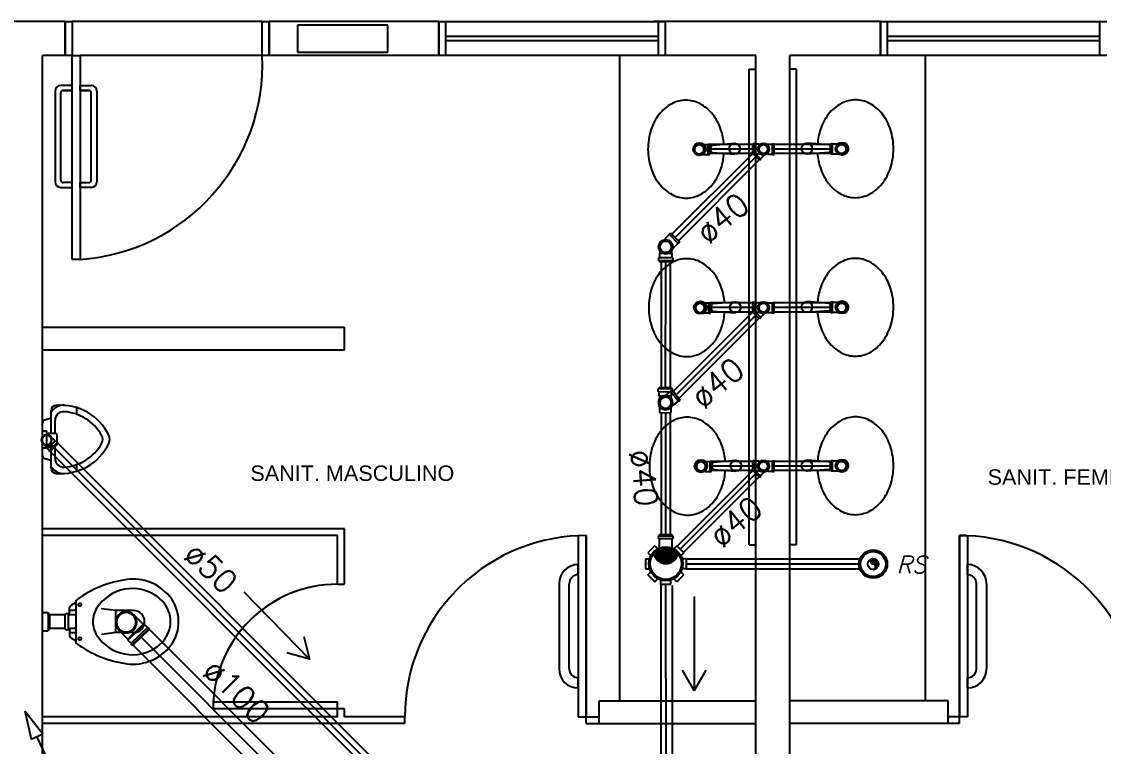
# Model space of a CAD drawing. Extents: x 411.9 to 506.5, y 66.1 to 116.3.
# Drawn here: x 433.139 to 437.916, y 77.965 to 81.166 of the extents above; entities that cross this region are included whole.
import ezdxf
from ezdxf.enums import TextEntityAlignment as Align

# ---------------------------------------------------------------- set-up
doc = ezdxf.new("R2010")
doc.units = 0
doc.header["$LTSCALE"] = 0.005
doc.layers.get('0').update_dxf_attribs({"linetype": 'CONTINUOUS'})
for name, color, linetype in [('A-PAREDE', 5, 'CONTINUOUS'), ('A-TEXTO', 3, 'CONTINUOUS'), ('ARQ-PIS-VISTA', 8, 'CONTINUOUS'), ('EIXOS', 1, 'CONTINUOUS'), ('ESGOTO', 3, 'CONTINUOUS'), ('Estr-Met-PILARES', 3, 'CONTINUOUS'), ('H-ESGOTO', 3, 'CONTINUOUS'), ('LEGENDA', 7, 'CONTINUOUS'), ('TUB-ESGOTO', 7, 'CONTINUOUS')]:
    doc.layers.add(name, color=color, linetype=linetype)
doc.styles.add('ARCAD1', font='romans.shx')
doc.styles.add('ESC-50-A20', font='arial.ttf', dxfattribs={"height": 0.1})
doc.styles.get("Standard").update_dxf_attribs({"font": 'simplex.shx'})

# ---------------------------------------------------------------- blocks, each defined once
blk = doc.blocks.new('BL.SERVIÇO1')
at = {"layer": 'ARQ-PIS-VISTA', "color": 251}
for p, q in [((10.15, -2.45), (9.8, -2.45)), ((10.15, -2.6), (10.15, -2.45)), ((10.15, -2.6), (10.15, -2.45)), ((10.15, -2.45), (10.18, -2.45)), ((10.15, -2.45), (10.15, -2.6)), ((11.02, -2.45), (10.18, -2.45)), ((10.18, -2.45), (10.18, -2.6)), ((11.02, -2.6), (11.02, -2.45)), ((11.02, -2.45), (11.05, -2.45)), ((11.05, -2.6), (11.05, -2.45)), ((11.8, -2.45), (11.05, -2.45)), ((11.05, -2.45), (11.05, -2.6)), ((11.05, -2.45), (11.05, -2.6)), ((11.575, -2.465), (11.175, -2.465)), ((11.175, -2.465), (11.175, -2.585)), ((11.575, -2.585), (11.575, -2.465)), ((11.8, -2.45), (11.8, -2.6)), ((11.8, -2.6), (11.8, -2.45)), ((11.8, -2.45), (11.83, -2.45)), ((11.8, -2.45), (11.8, -2.6)), ((11.83, -2.45), (11.83, -2.6)), ((11.83, -2.45), (12.77, -2.45)), ((12.8, -2.45), (12.75, -2.45)), ((12.77, -2.6), (12.77, -2.45)), ((12.77, -2.45), (12.8, -2.45)), ((13.75, -2.45), (12.8, -2.45)), ((12.8, -2.45), (12.8, -2.6)), ((12.8, -2.45), (12.8, -2.6)), ((12.8, -2.45), (12.8, -2.6)), ((12.8, -2.45), (12.8, -2.6)), ((13.75, -2.45), (13.75, -2.6)), ((13.75, -2.6), (13.75, -2.45)), ((13.75, -2.45), (13.78, -2.45)), ((13.75, -2.45), (13.75, -2.6)), ((13.78, -2.45), (13.78, -2.6)), ((13.78, -2.45), (14.72, -2.45)), ((14.72, -2.6), (14.72, -2.45)), ((14.72, -2.45), (14.75, -2.45)), ((12.77, -2.5151), (11.8304, -2.5151)), ((14.72, -2.5151), (13.7804, -2.5151)), ((12.77, -2.5351), (11.8304, -2.5351)), ((14.72, -2.5351), (13.7804, -2.5351)), ((10.05, -7.05), (10.05, -2.6)), ((10.15, -2.6), (10.05, -2.6)), ((10.15, -2.6), (10.05, -2.6)), ((10.18, -2.6), (10.15, -2.6)), ((10.18, -3.5), (10.18, -2.6)), ((10.18, -2.6), (10.215, -2.6)), ((11.02, -2.6), (10.215, -2.6)), ((10.215, -2.6), (10.215, -3.5)), ((11.05, -2.6), (11.02, -2.6)), ((11.8, -2.6), (11.05, -2.6)), ((11.175, -2.585), (11.575, -2.585)), ((11.83, -2.6), (11.8, -2.6)), ((12.77, -2.6), (11.83, -2.6)), ((12.6, -5.45), (12.6, -2.6)), ((12.8, -2.6), (12.77, -2.6)), ((13.2, -2.6), (12.8, -2.6)), ((13.2, -7.05), (13.2, -2.6)), ((13.35, -7.05), (13.35, -2.6)), ((13.75, -2.6), (13.35, -2.6)), ((13.78, -2.6), (13.75, -2.6)), ((14.72, -2.6), (13.78, -2.6)), ((13.95, -5.45), (13.95, -2.6)), ((14.75, -2.6), (14.72, -2.6)), ((13.17, -4.7601), (13.17, -2.6601)), ((13.17, -2.6601), (13.2, -2.6601)), ((13.38, -2.6601), (13.35, -2.6601)), ((13.38, -4.7601), (13.38, -2.6601)), ((10.105, -2.7571), (10.105, -3.1571)), ((10.105, -2.7571), (10.105, -3.1571)), ((10.18, -2.7321), (10.13, -2.7321)), ((10.18, -2.7321), (10.13, -2.7321)), ((10.13, -3.1505), (10.13, -2.7636)), ((10.13, -3.1505), (10.13, -2.7636)), ((10.18, -2.7536), (10.14, -2.7536)), ((10.14, -2.7536), (10.18, -2.7536)), ((10.18, -2.7536), (10.14, -2.7536)), ((10.14, -2.7536), (10.18, -2.7536)), ((10.18, -2.7536), (10.18, -2.7321)), ((10.18, -2.7536), (10.18, -2.7321)), ((10.215, -2.7536), (10.215, -2.7321)), ((10.215, -2.7321), (10.265, -2.7321)), ((10.215, -2.7536), (10.215, -2.7321)), ((10.215, -2.7321), (10.265, -2.7321)), ((10.215, -2.7536), (10.255, -2.7536)), ((10.255, -2.7536), (10.215, -2.7536)), ((10.215, -2.7536), (10.255, -2.7536)), ((10.255, -2.7536), (10.215, -2.7536)), ((10.265, -3.1505), (10.265, -2.7636)), ((10.265, -3.1505), (10.265, -2.7636)), ((10.29, -2.7571), (10.29, -3.1571)), ((10.29, -2.7571), (10.29, -3.1571)), ((13.0011, -3.0206), (13.001, -3.0034)), ((13.0083, -2.9954), (13.106, -2.9874)), ((13.5232, -2.9942), (13.4255, -2.9867)), ((13.5305, -3.0194), (13.5305, -3.0022)), ((13.0085, -3.0285), (13.1062, -3.0354)), ((13.5231, -3.0274), (13.4254, -3.0347)), ((10.13, -3.1821), (10.18, -3.1821)), ((10.13, -3.1821), (10.18, -3.1821)), ((10.18, -3.1605), (10.14, -3.1605)), ((10.18, -3.1605), (10.14, -3.1605)), ((10.18, -3.1821), (10.18, -3.1605)), ((10.18, -3.1821), (10.18, -3.1605)), ((10.215, -3.1821), (10.215, -3.1605)), ((10.215, -3.1605), (10.255, -3.1605)), ((10.215, -3.1821), (10.215, -3.1605)), ((10.215, -3.1605), (10.255, -3.1605)), ((10.265, -3.1821), (10.215, -3.1821)), ((10.265, -3.1821), (10.215, -3.1821)), ((10.215, -3.5), (10.18, -3.5)), ((13.0042, -3.7206), (13.0041, -3.7034)), ((13.0114, -3.6954), (13.1091, -3.6874)), ((13.5232, -3.6942), (13.4255, -3.6867)), ((13.5305, -3.7194), (13.5305, -3.7022)), ((13.0116, -3.7285), (13.1093, -3.7354)), ((13.5231, -3.7274), (13.4254, -3.7347)), ((10.05, -3.8), (11.3829, -3.8)), ((11.3829, -3.9), (11.3829, -3.8)), ((10.05, -3.9), (11.3829, -3.9)), ((10.0503, -4.1197), (10.05, -4.1197)), ((10.2, -4.1544), (10.2, -4.184)), ((10.0875, -4.2012), (10.0594, -4.2097)), ((10.0875, -4.2669), (10.0875, -4.1675)), ((10.1051, -4.2669), (10.1051, -4.21)), ((10.05, -4.2575), (10.0688, -4.2575)), ((10.0688, -4.3325), (10.0688, -4.2575)), ((10.0688, -4.2669), (10.1038, -4.2669)), ((10.1138, -4.3131), (10.1138, -4.2769)), ((10.05, -4.3325), (10.0688, -4.3325)), ((10.0688, -4.3231), (10.1038, -4.3231)), ((10.0875, -4.4225), (10.0875, -4.3231)), ((10.1051, -4.38), (10.1051, -4.3231)), ((10.0875, -4.3887), (10.0594, -4.3803)), ((13.0145, -4.3954), (13.1121, -4.3874)), ((13.5232, -4.3942), (13.4255, -4.3867)), ((10.2, -4.4075), (10.2, -4.4356)), ((13.0072, -4.4206), (13.0071, -4.4034)), ((13.0147, -4.4285), (13.1124, -4.4354)), ((13.5231, -4.4274), (13.4254, -4.4347)), ((13.5305, -4.4194), (13.5305, -4.4022)), ((11.3829, -4.69), (10.05, -4.69)), ((11.3529, -4.72), (10.05, -4.72)), ((11.3529, -4.72), (10.05, -4.72)), ((11.3529, -4.9345), (11.3529, -4.72)), ((11.3829, -4.9345), (11.3829, -4.69)), ((12.45, -4.72), (12.4157, -4.7207)), ((12.4157, -4.7207), (12.4157, -5.52)), ((12.45, -4.72), (12.45, -5.52)), ((12.45, -5.55), (12.45, -4.72)), ((14.1, -5.55), (14.1, -4.72)), ((14.1, -4.72), (14.1, -5.52)), ((14.1, -4.72), (14.13, -4.72)), ((14.13, -4.72), (14.1, -4.72)), ((14.13, -4.72), (14.13, -4.7206)), ((14.1343, -4.7207), (14.1343, -5.52)), ((13.17, -4.7601), (13.2, -4.7601)), ((13.38, -4.7601), (13.35, -4.7601)), ((12.4157, -4.8929), (12.4157, -4.8479)), ((12.4157, -4.8479), (12.4157, -4.8479)), ((14.1343, -4.8929), (14.1343, -4.8479)), ((14.1343, -4.8479), (14.1343, -4.8479)), ((11.3529, -4.9345), (11.3829, -4.9345)), ((12.3307, -4.9329), (12.3307, -5.3079)), ((12.3757, -5.3079), (12.3757, -4.9329)), ((14.1743, -5.3079), (14.1743, -4.9329)), ((14.2193, -4.9329), (14.2193, -5.3079)), ((10.196, -5.0142), (10.196, -5.0111)), ((10.196, -5.0142), (10.196, -5.1855)), ((10.05, -5.0598), (10.073, -5.0598)), ((10.075, -5.0618), (10.075, -5.0648)), ((10.1691, -5.0699), (10.1691, -5.0374)), ((10.196, -5.0501), (10.1691, -5.0501)), ((10.311, -5.0436), (10.3093, -5.0413)), ((10.3729, -5.0512), (10.311, -5.0436)), ((10.4515, -5.0512), (10.3729, -5.0512)), ((10.3729, -5.1485), (10.3729, -5.0512)), ((10.075, -5.0648), (10.075, -5.1348)), ((10.075, -5.0648), (10.078, -5.0648)), ((10.08, -5.0668), (10.08, -5.1328)), ((10.15, -5.0699), (10.08, -5.0699)), ((10.15, -5.1297), (10.15, -5.07)), ((10.1691, -5.0699), (10.1639, -5.0699)), ((10.1639, -5.1297), (10.1639, -5.07)), ((10.196, -5.0699), (10.1691, -5.0699)), ((10.05, -5.1398), (10.073, -5.1398)), ((10.075, -5.1348), (10.075, -5.1378)), ((10.075, -5.1348), (10.078, -5.1348)), ((10.15, -5.1298), (10.08, -5.1298)), ((10.1691, -5.1298), (10.1639, -5.1298)), ((10.196, -5.1298), (10.1691, -5.1298)), ((10.1691, -5.1298), (10.1691, -5.1622)), ((10.196, -5.1496), (10.1691, -5.1496)), ((10.311, -5.156), (10.3093, -5.1583)), ((10.3729, -5.1485), (10.311, -5.156)), ((10.4515, -5.1485), (10.3729, -5.1485)), ((10.196, -5.1855), (10.196, -5.1885)), ((12.4157, -5.3929), (12.4157, -5.3479)), ((14.1343, -5.3929), (14.1343, -5.3479)), ((12.4157, -5.3929), (12.4157, -5.3929)), ((14.1343, -5.3929), (14.1343, -5.3929)), ((10.8029, -5.4545), (11.3529, -5.4545)), ((11.3829, -5.4845), (10.8029, -5.4845)), ((11.3529, -5.52), (11.3529, -5.4545)), ((11.3529, -5.52), (11.3529, -5.4545)), ((11.3529, -5.52), (11.3529, -5.4845)), ((11.3829, -5.52), (11.3829, -5.4845)), ((12.5085, -5.45), (13.2, -5.45)), ((12.5085, -5.55), (12.5085, -5.45)), ((14.05, -5.45), (13.35, -5.45)), ((14.05, -5.55), (14.05, -5.45)), ((11.3529, -5.52), (10.05, -5.52)), ((11.65, -5.52), (11.3829, -5.52)), ((11.65, -5.55), (11.65, -5.52)), ((12.4157, -5.52), (12.45, -5.52)), ((12.45, -5.52), (12.5085, -5.52)), ((14.1, -5.52), (14.05, -5.52)), ((14.1343, -5.52), (14.1, -5.52)), ((11.65, -5.55), (10.05, -5.55)), ((12.45, -5.55), (12.5085, -5.55)), ((12.5, -5.55), (13.2, -5.55)), ((14.05, -5.55), (13.35, -5.55)), ((14.1, -5.55), (14.0415, -5.55))]:
    blk.add_line(p, q, dxfattribs=at)
for centre, radius in [((12.9514, -3.0128), 0.0278), ((13.1061, -3.0114), 0.024), ((13.4254, -3.0107), 0.024), ((13.5802, -3.0114), 0.0278), ((12.9545, -3.7128), 0.0278), ((13.1092, -3.7114), 0.024), ((13.4254, -3.7107), 0.024), ((13.5802, -3.7114), 0.0278), ((12.9576, -4.4128), 0.0278), ((13.1123, -4.4114), 0.024), ((13.4254, -4.4107), 0.024), ((13.5802, -4.4114), 0.0278), ((10.2141, -5.0248), 0.00682), ((10.2141, -5.1748), 0.00682)]:
    blk.add_circle(centre, radius, dxfattribs=at)
for centre, radius, start, end in [((10.1571, -2.6382), 0.8637, 273.841, 2.5373), ((10.13, -2.7571), 0.025, 90, 180), ((10.13, -2.7571), 0.025, 90, 180), ((10.14, -2.7636), 0.01, 90, 180), ((10.14, -2.7636), 0.01, 90, 180), ((10.255, -2.7636), 0.01, 360, 90), ((10.255, -2.7636), 0.01, 360, 90), ((10.265, -2.7571), 0.025, 0, 90), ((10.265, -2.7571), 0.025, 0, 90), ((12.9132, -2.9693), 0.1779, 118.3858, 142.4757), ((12.8913, -2.9288), 0.1318, 90.3301, 118.3858), ((12.8913, -2.9288), 0.1318, 62.2745, 90.3301), ((12.8699, -2.9696), 0.1779, 38.1845, 62.2745), ((13.6615, -2.9678), 0.1779, 117.9779, 142.0679), ((13.6399, -2.9272), 0.1318, 89.9223, 117.9779), ((13.6399, -2.9272), 0.1318, 61.8667, 89.9223), ((13.6182, -2.9678), 0.1779, 37.7767, 61.8667), ((12.9474, -2.9956), 0.221, 142.4757, 162.4853), ((12.836, -2.9962), 0.221, 18.1749, 38.1845), ((13.6955, -2.9943), 0.221, 142.0679, 162.0775), ((13.5841, -2.9942), 0.221, 17.7671, 37.7767), ((13.001, -3.0125), 0.2773, 162.4853, 180.3301), ((12.7825, -3.0138), 0.2773, 4.6632, 18.1749), ((13.749, -3.0116), 0.2773, 162.0775, 175.5892), ((13.5305, -3.0113), 0.2773, 359.9223, 17.7671), ((13.009, -3.0033), 0.008, 94.6837, 180.3301), ((13.5225, -3.0022), 0.008, 359.9223, 85.5687), ((13.001, -3.0125), 0.2773, 180.3301, 198.1749), ((13.0091, -3.0205), 0.008, 180.3301, 265.9766), ((12.7825, -3.0138), 0.2773, 342.4853, 356.218), ((13.749, -3.0116), 0.2773, 184.0344, 197.7671), ((13.5225, -3.0194), 0.008, 274.2759, 359.9223), ((13.5305, -3.0113), 0.2773, 342.0775, 359.9223), ((12.9476, -3.0301), 0.221, 198.1749, 218.1845), ((12.8362, -3.0307), 0.221, 322.4757, 342.4853), ((13.6954, -3.0288), 0.221, 197.7671, 217.7767), ((13.5841, -3.0287), 0.221, 322.0679, 342.0775), ((10.14, -3.1505), 0.01, 180, 270), ((10.14, -3.1505), 0.01, 180, 270), ((10.255, -3.1505), 0.01, 270, 0), ((10.255, -3.1505), 0.01, 270, 0), ((10.13, -3.1571), 0.025, 180, 270), ((10.13, -3.1571), 0.025, 180, 270), ((10.265, -3.1571), 0.025, 270, 360), ((10.265, -3.1571), 0.025, 270, 0), ((12.9137, -3.0567), 0.1779, 218.1845, 242.2745), ((12.8704, -3.057), 0.1779, 298.3858, 322.4757), ((13.6614, -3.0552), 0.1779, 217.7767, 241.8667), ((13.6181, -3.0552), 0.1779, 297.9779, 322.0679), ((12.8923, -3.0975), 0.1318, 242.2745, 270.3301), ((12.8923, -3.0975), 0.1318, 270.3301, 298.3858), ((13.6397, -3.0958), 0.1318, 241.8667, 269.9223), ((13.6397, -3.0958), 0.1318, 269.9223, 297.9779), ((12.9163, -3.6693), 0.1779, 118.3858, 142.4757), ((12.8944, -3.6288), 0.1318, 90.3301, 118.3858), ((12.8944, -3.6288), 0.1318, 62.2745, 90.3301), ((12.873, -3.6696), 0.1779, 38.1845, 62.2745), ((13.6615, -3.6678), 0.1779, 117.9779, 142.0679), ((13.6399, -3.6272), 0.1318, 89.9223, 117.9779), ((13.6399, -3.6272), 0.1318, 61.8667, 89.9223), ((13.6182, -3.6678), 0.1779, 37.7767, 61.8667), ((12.9504, -3.6956), 0.221, 142.4757, 162.4853), ((12.8391, -3.6962), 0.221, 18.1749, 38.1845), ((13.6955, -3.6943), 0.221, 142.0679, 162.0775), ((13.5841, -3.6942), 0.221, 17.7671, 37.7767), ((13.0041, -3.7125), 0.2773, 162.4853, 180.3301), ((12.7856, -3.7138), 0.2773, 4.6632, 18.1749), ((13.749, -3.7116), 0.2773, 162.0775, 175.5892), ((13.5305, -3.7113), 0.2773, 359.9223, 17.7671), ((13.0041, -3.7125), 0.2773, 180.3301, 198.1749), ((13.0121, -3.7033), 0.008, 94.6837, 180.3301), ((13.0122, -3.7205), 0.008, 180.3301, 265.9766), ((13.5225, -3.7194), 0.008, 274.2759, 359.9223), ((13.5225, -3.7022), 0.008, 359.9223, 85.5687), ((13.5305, -3.7113), 0.2773, 342.0775, 359.9223), ((12.7856, -3.7138), 0.2773, 342.4853, 356.218), ((13.749, -3.7116), 0.2773, 184.0344, 197.7671), ((12.9506, -3.7301), 0.221, 198.1749, 218.1845), ((12.8393, -3.7307), 0.221, 322.4757, 342.4853), ((13.6954, -3.7288), 0.221, 197.7671, 217.7767), ((13.5841, -3.7287), 0.221, 322.0679, 342.0775), ((12.9168, -3.7567), 0.1779, 218.1845, 242.2745), ((12.8735, -3.757), 0.1779, 298.3858, 322.4757), ((13.6614, -3.7552), 0.1779, 217.7767, 241.8667), ((13.6181, -3.7552), 0.1779, 297.9779, 322.0679), ((12.8953, -3.7975), 0.1318, 242.2745, 270.3301), ((12.8953, -3.7975), 0.1318, 270.3301, 298.3858), ((13.6397, -3.7958), 0.1318, 241.8667, 269.9223), ((13.6397, -3.7958), 0.1318, 269.9223, 297.9779), ((10.1426, -4.21), 0.0656, 86.1308, 147.0588), ((10.11, -4.1675), 0.0225, 90, 180), ((10.1312, -4.3781), 0.234, 25.0023, 95.2001), ((10.1426, -4.21), 0.0375, 86.1308, 180), ((10.1312, -4.3781), 0.2059, 29.554, 86.1308), ((12.8975, -4.3288), 0.1318, 90.3301, 118.3858), ((12.8975, -4.3288), 0.1318, 62.2745, 90.3301), ((13.6399, -4.3272), 0.1318, 89.9223, 117.9779), ((13.6399, -4.3272), 0.1318, 61.8667, 89.9223), ((10.0631, -4.2223), 0.0131, 106.6992, 180), ((12.9193, -4.3693), 0.1779, 118.3858, 142.4757), ((12.876, -4.3696), 0.1779, 38.1845, 62.2745), ((13.6615, -4.3678), 0.1779, 117.9779, 142.0679), ((13.6182, -4.3678), 0.1779, 37.7767, 61.8667), ((10.1038, -4.2769), 0.01, 0, 90), ((10.2777, -4.295), 0.0375, 330.446, 29.554), ((10.3093, -4.295), 0.0375, 334.9977, 25.0023), ((12.9535, -4.3956), 0.221, 142.4757, 162.4853), ((12.8422, -4.3962), 0.221, 18.1749, 38.1845), ((13.6955, -4.3943), 0.221, 142.0679, 162.0775), ((13.5841, -4.3942), 0.221, 17.7671, 37.7767), ((10.1038, -4.3131), 0.01, 270, 0), ((10.1312, -4.2119), 0.234, 264.7999, 334.9977), ((10.1312, -4.2119), 0.2059, 273.8692, 330.446), ((13.0072, -4.4125), 0.2773, 162.4853, 180.3301), ((12.7887, -4.4138), 0.2773, 4.6632, 18.1749), ((13.749, -4.4116), 0.2773, 162.0775, 175.5892), ((13.5305, -4.4113), 0.2773, 359.9223, 17.7671), ((10.0631, -4.3677), 0.0131, 180, 253.3008), ((10.1426, -4.38), 0.0375, 180, 273.8692), ((13.0151, -4.4033), 0.008, 94.6837, 180.3301), ((13.5225, -4.4022), 0.008, 359.9223, 85.5687), ((10.1426, -4.38), 0.0656, 212.9412, 273.8692), ((10.11, -4.4225), 0.0225, 180, 270), ((13.0072, -4.4125), 0.2773, 180.3301, 198.1749), ((13.0152, -4.4205), 0.008, 180.3301, 265.9766), ((12.7887, -4.4138), 0.2773, 342.4853, 356.218), ((13.749, -4.4116), 0.2773, 184.0344, 197.7671), ((13.5225, -4.4194), 0.008, 274.2759, 359.9223), ((13.5305, -4.4113), 0.2773, 342.0775, 359.9223), ((12.9537, -4.4301), 0.221, 198.1749, 218.1845), ((12.8424, -4.4307), 0.221, 322.4757, 342.4853), ((13.6954, -4.4288), 0.221, 197.7671, 217.7767), ((13.5841, -4.4287), 0.221, 322.0679, 342.0775), ((12.9198, -4.4567), 0.1779, 218.1845, 242.2745), ((12.8765, -4.4569), 0.1779, 298.3858, 322.4757), ((13.6614, -4.4552), 0.1779, 217.7767, 241.8667), ((13.6181, -4.4552), 0.1779, 297.9779, 322.0679), ((12.8984, -4.4975), 0.1318, 242.2745, 270.3301), ((12.8984, -4.4975), 0.1318, 270.3301, 298.3858), ((13.6397, -4.4958), 0.1318, 241.8667, 269.9223), ((13.6397, -4.4958), 0.1318, 269.9223, 297.9779), ((12.45, -5.52), 0.8, 92.1491, 180), ((14.1, -5.52), 0.8, 0, 87.8509), ((12.4157, -4.9329), 0.085, 90, 180), ((14.1343, -4.9329), 0.085, 0, 90), ((10.4864, -5.3935), 0.4837, 97.6805, 126.2423), ((10.4496, -5.1203), 0.2081, 39.1021, 97.6805), ((12.4157, -4.9329), 0.04, 90, 180), ((14.1343, -4.9329), 0.04, 0, 90), ((10.4466, -5.1403), 0.1866, 54.2515, 147.3201), ((11.3529, -5.4845), 0.55, 90, 180), ((11.3529, -5.4845), 0.55, 90, 176.8732), ((10.4544, -5.4153), 0.4771, 122.7818, 126.1604), ((10.2051, -5.0111), 0.00909, 121.0175, 180), ((10.4626, -5.118), 0.1592, 41.3299, 54.2515), ((10.4833, -5.0998), 0.1317, 0, 41.3299), ((10.4768, -5.0998), 0.174, 323.1119, 39.5233), ((10.073, -5.0618), 0.002, 0, 90), ((10.157, -5.07), 0.00697, 0, 180), ((10.1782, -5.0374), 0.00909, 126.1604, 180), ((10.3835, -5.0998), 0.1117, 147.3201, 180), ((10.4515, -5.0998), 0.0486, 270, 90), ((10.078, -5.0668), 0.002, 0, 90), ((10.3835, -5.0998), 0.1117, 180, 212.6799), ((10.4833, -5.0998), 0.1317, 318.6701, 0), ((10.073, -5.1378), 0.002, 270, 0), ((10.078, -5.1328), 0.002, 270, 0), ((10.157, -5.1297), 0.00697, 180, 0), ((10.1782, -5.1622), 0.00909, 180, 233.8396), ((10.4544, -4.7844), 0.4771, 233.8396, 237.2182), ((10.2051, -5.1885), 0.00909, 180, 233.6642), ((10.4864, -4.8063), 0.4837, 233.6546, 262.3195), ((10.4466, -5.0594), 0.1866, 212.6799, 305.7485), ((10.4496, -5.0794), 0.2081, 262.3195, 323.1119), ((10.4626, -5.0817), 0.1592, 305.7485, 318.6701), ((12.4157, -5.3079), 0.085, 180, 270), ((12.4157, -5.3079), 0.04, 180, 270), ((14.1343, -5.3079), 0.085, 270, 360), ((14.1343, -5.3079), 0.04, 270, 360)]:
    blk.add_arc(centre, radius, start, end, dxfattribs=at)
at = {"layer": 'ARQ-PIS-VISTA', "color": 251, "style": 'ESC-50-A20'}
for s, p in [('SANIT. MASCULINO', (10.9674, -4.4784)), ('SANIT. FEMININO', (14.2239, -4.4954))]:
    blk.add_text(s, height=0.068267, dxfattribs=at).set_placement(p)
blk = doc.blocks.new('*X11')
at = {"color": 0, "linetype": 'Continuous'}
for p, q in [((130.9, 144.4), (189.6, 144.4)), ((132, 146.2), (188.8, 146.2)), ((133.1, 148.1), (188, 148.1)), ((134.3, 150), (187.1, 150)), ((135.6, 151.9), (186.2, 151.9)), ((137.1, 153.8), (185.2, 153.8)), ((138.7, 155.6), (184.1, 155.6)), ((140.5, 157.5), (182.9, 157.5)), ((142.5, 159.4), (181.7, 159.4)), ((144.7, 161.2), (180.3, 161.2)), ((147.2, 163.1), (178.9, 163.1)), ((150, 165), (177.3, 165)), ((153.2, 166.9), (175.6, 166.9)), ((157.2, 168.8), (173.8, 168.8)), ((162.2, 170.6), (171.9, 170.6)), ((125, 121.9), (194, 121.9)), ((125, 120), (194, 120)), ((125, 118.1), (194, 118.1)), ((125.1, 123.8), (193.9, 123.8)), ((125.1, 116.2), (193.9, 116.2)), ((125.3, 125.6), (193.8, 125.6)), ((125.3, 114.4), (193.8, 114.4)), ((125.5, 127.5), (193.6, 127.5)), ((125.5, 112.5), (193.6, 112.5)), ((125.8, 129.4), (193.4, 129.4)), ((125.8, 110.6), (193.4, 110.6)), ((126.2, 131.2), (193.1, 131.2)), ((126.2, 108.8), (193.1, 108.8)), ((126.6, 133.1), (192.7, 133.1)), ((126.6, 106.9), (192.7, 106.9)), ((127.2, 135), (192.3, 135)), ((127.2, 105), (192.3, 105)), ((127.8, 136.9), (191.9, 136.9)), ((127.8, 103.1), (191.9, 103.1)), ((128.4, 138.8), (191.4, 138.8)), ((128.4, 101.2), (191.4, 101.2)), ((129.2, 140.6), (190.8, 140.6)), ((129.2, 99.4), (190.8, 99.4)), ((130, 142.5), (190.2, 142.5)), ((130, 97.5), (190.2, 97.5)), ((130.9, 95.6), (189.6, 95.6)), ((132, 93.8), (188.8, 93.8)), ((133.1, 91.9), (188, 91.9)), ((134.3, 90), (187.1, 90)), ((135.6, 88.1), (186.2, 88.1)), ((137.1, 86.2), (185.2, 86.2)), ((138.7, 84.4), (184.1, 84.4)), ((140.5, 82.5), (182.9, 82.5)), ((142.5, 80.6), (181.7, 80.6)), ((144.7, 78.8), (180.3, 78.8)), ((147.2, 76.9), (178.9, 76.9)), ((150, 75), (177.3, 75)), ((153.2, 73.1), (175.6, 73.1)), ((157.2, 71.2), (173.8, 71.2)), ((162.2, 69.4), (171.9, 69.4))]:
    blk.add_line(p, q, dxfattribs=at)
blk = doc.blocks.new('27150012')
at = {"layer": 'ESGOTO'}
for p, q in [((-48.4, 79.5), (-79.5, 48.4)), ((-79.5, 48.4), (-66.3, 35.1)), ((-48.4, 79.5), (-35.1, 66.3)), ((22, 90.5), (-22, 90.5)), ((-22, 90.5), (-22, 71.7)), ((22, 90.5), (22, 71.7)), ((48.4, 79.5), (35.1, 66.3)), ((79.5, 48.4), (48.4, 79.5)), ((79.5, 48.4), (66.3, 35.1)), ((-90.5, 22), (-90.5, -22)), ((-90.5, 22), (-71.7, 22)), ((69.8, 27.5), (111, 27.5)), ((111, 32), (111, -32)), ((111, 32), (124, 32)), ((124, 32), (124, -32)), ((124, 27.5), (129, 27.5)), ((129, 27.5), (129, -27.5)), ((-90.5, -22), (-71.7, -22)), ((-79.5, -48.4), (-66.3, -35.1)), ((79.5, -48.4), (66.3, -35.1)), ((69.8, -27.5), (111, -27.5)), ((111, -32), (124, -32)), ((124, -27.5), (129, -27.5)), ((-79.5, -48.4), (-48.4, -79.5)), ((-48.4, -79.5), (-35.1, -66.3)), ((-22, -90.5), (-22, -71.7)), ((-22, -90.5), (22, -90.5)), ((22, -90.5), (22, -71.7)), ((48.4, -79.5), (35.1, -66.3)), ((48.4, -79.5), (79.5, -48.4))]:
    blk.add_line(p, q, dxfattribs=at)
for radius in [75, 69]:
    blk.add_circle((0, 0), radius, dxfattribs=at)
at = {"layer": 'ESGOTO', "linetype": 'Continuous'}
blk.add_arc((53, 0), 53, 98.8356, 261.1644, dxfattribs=at)
blk.add_blockref('*X11', (-125, -120), dxfattribs=at)
blk = doc.blocks.new('2756042S')
at = {"layer": 'ESGOTO'}
for p, q in [((18, 21), (13.6, 21)), ((18, 21), (19, 22)), ((18, 17.3), (18, 21)), ((19, 22), (40, 22)), ((19, 16.2), (19, 22)), ((40, 23), (40, -23)), ((40, 23), (47, 23)), ((47, 23), (47, -23)), ((18, -21), (13.6, -21)), ((18, -21), (18, -17.3)), ((18, -21), (19, -22)), ((19, -22), (19, -16.2)), ((19, -22), (40, -22)), ((40, -23), (47, -23))]:
    blk.add_line(p, q, dxfattribs=at)
for radius in [25, 22, 20]:
    blk.add_circle((0, 0), radius, dxfattribs=at)
blk = doc.blocks.new('2636694D')
at = {"layer": 'ESGOTO'}
for p, q in [((-61.6, 27.5), (-66.6, 27.5)), ((-66.6, 27.5), (-66.6, -27.5)), ((-48.6, 32), (-61.6, 32)), ((-61.6, 32), (-61.6, -32)), ((-48.6, 32), (-48.6, -32)), ((-29.6, 27.5), (-48.6, 27.5)), ((-29.6, 27.5), (-29.6, 12.2)), ((-29.6, 27.5), (-24.6, 25)), ((-24.6, 25), (-24.6, 20.5)), ((-20, 25), (-24.6, 25)), ((44.4, 25), (20, 25)), ((44.4, 25), (44.4, -25)), ((-61.6, -27.5), (-66.6, -27.5)), ((-48.6, -32), (-61.6, -32)), ((-29.6, -27.5), (-48.6, -27.5)), ((-29.6, -12.2), (-29.6, -27.5)), ((-24.6, -25), (-29.6, -27.5)), ((-24.6, -20.5), (-24.6, -25)), ((-20, -25), (-24.6, -25)), ((44.4, -25), (20, -25))]:
    blk.add_line(p, q, dxfattribs=at)
for radius in [32, 27.5, 25]:
    blk.add_circle((0, 0), radius, dxfattribs=at)
blk = doc.blocks.new('2756040S')
at = {"layer": 'ESGOTO'}
for p, q in [((9.4, 21), (18, 21)), ((18, 21), (19, 22)), ((18, 14.3), (18, 21)), ((19, 22), (40, 22)), ((19, 13), (19, 22)), ((40, -23), (40, 23)), ((40, 23), (47, 23)), ((47, -23), (47, 23)), ((9.4, -21), (18, -21)), ((18, -21), (18, -14.3)), ((19, -22), (18, -21)), ((19, -22), (19, -13)), ((19, -22), (40, -22)), ((40, -23), (47, -23))]:
    blk.add_line(p, q, dxfattribs=at)
for radius in [23, 21]:
    blk.add_circle((0, 0), radius, dxfattribs=at)
blk = doc.blocks.new('JO90100S')
at = {"layer": 'ESGOTO'}
for p, q in [((58.2, 46.7), (61.6, 49)), ((61.6, 49), (61.6, -51)), ((61.6, 49), (81.6, 49)), ((81.6, -53.3), (81.6, 52)), ((81.6, 52), (90.2, 52)), ((90.2, -53.3), (90.2, 52)), ((90.2, 49), (93.6, 49)), ((93.6, -51), (93.6, 49)), ((58.2, 46.7), (-1.9, 46.7)), ((58.2, -47.3), (58.2, 46.7)), ((58.2, -47.3), (-1.9, -47.2)), ((58.2, -47.3), (61.6, -51)), ((61.6, -51), (81.6, -51)), ((81.6, -53.3), (90.2, -53.3)), ((90.2, -51), (93.6, -51))]:
    blk.add_line(p, q, dxfattribs=at)
for radius in [46.9, 42.8]:
    blk.add_circle((0, 0), radius, dxfattribs=at)
blk = doc.blocks.new('*X22')
at = {"color": 0}
for p, q in [((72.8, 90), (100.3, 90)), ((72.9, 91.9), (99.1, 91.9)), ((73.1, 88.1), (101.2, 88.1)), ((73.4, 93.8), (97.6, 93.8)), ((73.7, 86.2), (101.9, 86.2)), ((74.3, 95.6), (95.7, 95.6)), ((74.8, 84.4), (102.4, 84.4)), ((75.9, 97.5), (93.1, 97.5)), ((76.6, 82.5), (102.7, 82.5)), ((78.6, 99.4), (88.9, 99.4)), ((80.4, 80.6), (102.8, 80.6)), ((88.2, 78.8), (102.8, 78.8)), ((88.2, 61.9), (90.5, 61.9)), ((90.4, 76.9), (102.5, 76.9)), ((90.4, 63.8), (94, 63.8)), ((91.6, 65.6), (96.4, 65.6)), ((91.7, 75), (102.1, 75)), ((92.4, 73.1), (101.5, 73.1)), ((92.4, 67.5), (98.2, 67.5)), ((92.8, 71.2), (100.6, 71.2)), ((92.8, 69.4), (99.6, 69.4))]:
    blk.add_line(p, q, dxfattribs=at)
blk = doc.blocks.new('27258794')
at = {"layer": 'ESGOTO'}
for radius in [52.5, 46.5, 20]:
    blk.add_circle((0, 0), radius, dxfattribs=at)
for centre, start, end in [((0, 10), 90, 270), ((0, -10), 270, 90)]:
    blk.add_arc(centre, 10, start, end, dxfattribs=at)
blk.add_blockref('*X22', (-82.8, -80.3), dxfattribs=at)

msp = doc.modelspace()

# ---------------------------------------------------------------- linework, layer by layer
at = {"layer": 'A-PAREDE', "color": 2, "extrusion": (0, 0, -1)}
for p, q in [((434.11981, 78.64735), (434.41035, 78.34986)), ((436.109, 78.62687), (436.109, 78.21104))]:
    msp.add_line(p, q, dxfattribs=at)
at = {"layer": 'A-PAREDE', "color": 2}
for points in [[(434.38466, 78.45047), (434.41035, 78.34986), (434.31037, 78.37792)], [(436.16091, 78.30097), (436.109, 78.21104), (436.05708, 78.30097)]]:
    msp.add_lwpolyline(points, dxfattribs=at)
at = {"layer": 'EIXOS'}
for p, q in [((436.36828, 80.603), (436.17818, 80.603)), ((436.71268, 80.603), (436.46228, 80.603)), ((436.38238, 80.56943), (436.02524, 80.21229)), ((435.98202, 79.5497), (435.98394, 80.10451)), ((436.36828, 79.903), (436.18154, 79.903)), ((436.71321, 79.903), (436.46228, 79.903)), ((436.38205, 79.86977), (436.02971, 79.51743)), ((435.98417, 78.90043), (435.98417, 79.43871)), ((433.28212, 79.28492), (435.38431, 77.18273)), ((436.38205, 79.16977), (436.04793, 78.83565)), ((436.36828, 79.203), (436.18603, 79.203)), ((436.71348, 79.203), (436.46228, 79.203)), ((436.71348, 79.203), (436.50229, 79.203)), ((436.07467, 78.77143), (436.83751, 78.77143)), ((435.98314, 78.68093), (435.98542, 76.93306)), ((433.66657, 78.44664), (435.38152, 76.73169))]:
    msp.add_line(p, q, dxfattribs=at)
at = {"layer": 'ESGOTO'}
for p, q in [((435.95834, 80.14651), (435.95584, 80.14151)), ((435.95584, 80.14151), (435.95584, 80.12251)), ((435.97116, 80.14151), (435.95584, 80.14151)), ((435.95834, 80.15113), (435.95834, 80.14651)), ((435.96287, 80.14651), (435.95834, 80.14651)), ((436.01084, 80.14151), (435.99553, 80.14151)), ((436.00834, 80.14651), (436.00382, 80.14651)), ((436.00834, 80.15113), (436.00834, 80.14651)), ((436.01084, 80.14151), (436.00834, 80.14651)), ((436.01084, 80.14151), (436.01084, 80.12251)), ((435.95134, 80.12251), (435.95134, 80.10951)), ((436.01534, 80.12251), (435.95134, 80.12251)), ((436.01534, 80.10951), (435.95134, 80.10951)), ((435.95584, 80.10951), (435.95584, 80.10451)), ((436.01084, 80.10451), (435.95584, 80.10451)), ((436.01084, 80.10951), (436.01084, 80.10451)), ((436.01534, 80.12251), (436.01534, 80.10951))]:
    msp.add_line(p, q, dxfattribs=at)
for radius in [0.032, 0.025]:
    msp.add_circle((435.98334, 80.1711), radius, dxfattribs=at)
at = {"layer": 'H-ESGOTO'}
for p, q in [((433.15212, 78.12135), (433.18086, 77.99634)), ((433.15212, 78.12135), (433.23165, 78.0207)), ((433.18086, 77.99634), (433.23165, 78.0207)), ((433.31287, 77.7863), (433.20625, 78.00852))]:
    msp.add_line(p, q, dxfattribs=at)
at = {"layer": 'TUB-ESGOTO', "linetype": 'Continuous'}
for p, q in [((436.36807, 80.623), (436.17818, 80.623)), ((436.71268, 80.623), (436.46228, 80.623)), ((436.36767, 80.583), (436.0111, 80.22643)), ((436.39653, 80.55529), (436.03938, 80.19815)), ((436.36807, 80.583), (436.17818, 80.583)), ((436.71268, 80.583), (436.46228, 80.583)), ((435.96417, 79.54949), (435.96417, 80.10451)), ((436.00417, 79.54996), (436.00417, 80.10451)), ((436.36807, 79.923), (436.18154, 79.923)), ((436.71321, 79.923), (436.46228, 79.923)), ((436.36791, 79.88391), (436.01745, 79.53345)), ((436.39619, 79.85562), (436.04197, 79.5014)), ((436.36807, 79.883), (436.18154, 79.883)), ((436.71321, 79.883), (436.46228, 79.883)), ((435.96417, 78.90043), (435.96417, 79.43848)), ((436.00417, 78.90043), (436.00417, 79.43895)), ((436.36807, 79.223), (436.18603, 79.223)), ((436.71348, 79.223), (436.46228, 79.223)), ((436.36791, 79.18391), (436.03379, 78.84979)), ((436.36807, 79.183), (436.18603, 79.183)), ((436.71348, 79.183), (436.46228, 79.183)), ((436.39619, 79.15562), (436.06207, 78.82151))]:
    msp.add_line(p, q, dxfattribs=at)
at = {"layer": 'TUB-ESGOTO'}
for p, q in [((433.26416, 79.26752), (435.36669, 77.16499)), ((433.29889, 79.30349), (435.40147, 77.19999)), ((436.07467, 78.79343), (436.84169, 78.79343)), ((436.07467, 78.74943), (436.84119, 78.74943)), ((435.96159, 78.68093), (435.96159, 76.91426)), ((436.01159, 78.67484), (436.01159, 76.91214)), ((433.70012, 78.4838), (435.41687, 76.76705)), ((433.63066, 78.41184), (435.34616, 76.69634))]:
    msp.add_line(p, q, dxfattribs=at)

# ---------------------------------------------------------------- block references
at = {"layer": 'ESGOTO', "linetype": 'Continuous'}
for name, p, xscale, yscale, zscale, rotation in [('2756042S', (436.13118, 80.60135), -0.001, 0.001, 0.001, 180), ('2756042S', (436.41528, 80.603), 0.001, 0.001, 0.001, 225.0000000000321), ('2756042S', (436.41528, 80.60233), 0.001, 0.001, 0.001, 180.0000000000321), ('2756042S', (436.41528, 80.60233), -0.001, 0.001, 0.001, 180), ('2756042S', (436.75968, 80.603), 0.001, 0.001, 0.001, 180.0000000000321), ('2756040S', (435.98334, 80.1711), -0.00125, 0.00125, 0.00125, 224.9999999999779), ('2756042S', (436.41528, 79.903), 0.001, 0.001, 0.001, 225.0000000000321), ('2756042S', (436.13454, 79.90135), -0.001, 0.001, 0.001, 180), ('2756042S', (436.41528, 79.90233), 0.001, 0.001, 0.001, 180.0000000000321), ('2756042S', (436.41528, 79.90233), -0.001, 0.001, 0.001, 180), ('2756042S', (436.76021, 79.90298), 0.001, 0.001, 0.001, 180.0000000000321), ('2756040S', (435.98372, 79.48085), -0.00125, 0.00125, 0.00125, 217.4295037834106), ('2636694D', (435.98247, 79.48311), -0.0009999999999999994, 0.001, 0.001, 90.6730715765841), ('JO90100S', (433.24904, 79.318), -0.0005, 0.0005, 0.0005, 134.1040825555906), ('2756042S', (436.13903, 79.20136), -0.001, 0.001, 0.001, 180), ('2756042S', (436.41528, 79.203), 0.001, 0.001, 0.001, 225.0000000000321), ('2756042S', (436.41528, 79.20233), 0.001, 0.001, 0.001, 180.0000000000321), ('2756042S', (436.41528, 79.20233), -0.001, 0.001, 0.001, 180), ('2756042S', (436.76048, 79.20298), 0.001, 0.001, 0.001, 180.0000000000321), ('JO90100S', (433.60041, 78.5128), -0.001, 0.001, 0.001, 134.1040825555906)]:
    msp.add_blockref(name, p, dxfattribs=dict(at, xscale=xscale, yscale=yscale, zscale=zscale, rotation=rotation))
at = {"layer": 'ESGOTO', "xscale": 0.001, "yscale": 0.001, "zscale": 0.001, "rotation": 89.99999999997773}
msp.add_blockref('27150012', (435.98417, 78.77143), dxfattribs=at)
at = {"layer": 'Estr-Met-PILARES', "color": 251}
msp.add_blockref('BL.SERVIÇO1', (423.18144, 83.61562), dxfattribs=at)
at = {"layer": 'LEGENDA', "color": 3, "linetype": 'Continuous', "xscale": 0.0011904761904762, "yscale": 0.0011904761904762, "zscale": 0.0011904761904762}
msp.add_blockref('27258794', (436.89973, 78.77005), dxfattribs=at)

# ---------------------------------------------------------------- texts
at = {"layer": 'A-TEXTO', "color": 1}
for s, rotation, p in [('ø40', 38.71145, (436.16542, 80.18202)), ('ø40', 38.71145, (436.14317, 79.45398)), ('ø40', 274.25358, (435.83051, 79.27229)), ('ø40', 38.71145, (436.22379, 78.84109)), ('ø50', 314.94435, (433.85182, 78.80868)), ('ø100', 314.94435, (433.9351, 78.29412))]:
    msp.add_text(s, height=0.1, rotation=rotation, dxfattribs=at).set_placement(p)
at = {"layer": 'A-TEXTO', "color": 2, "style": 'ARCAD1', "oblique": 15}
msp.add_text('RS', height=0.075, dxfattribs=at).set_placement((437.06941, 78.76794), align=Align.MIDDLE_CENTER)

doc.saveas('drawing.dxf')
